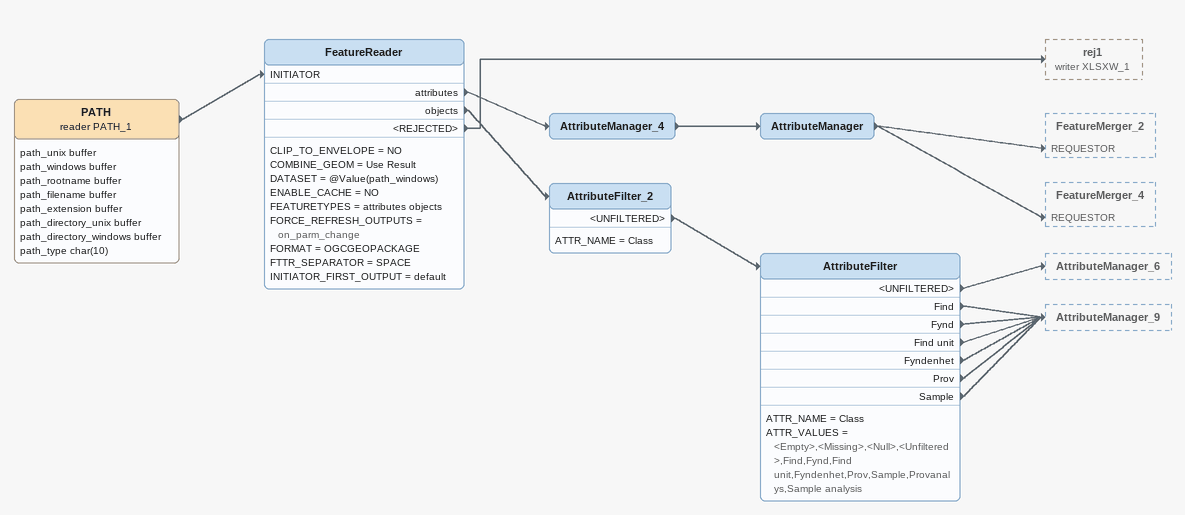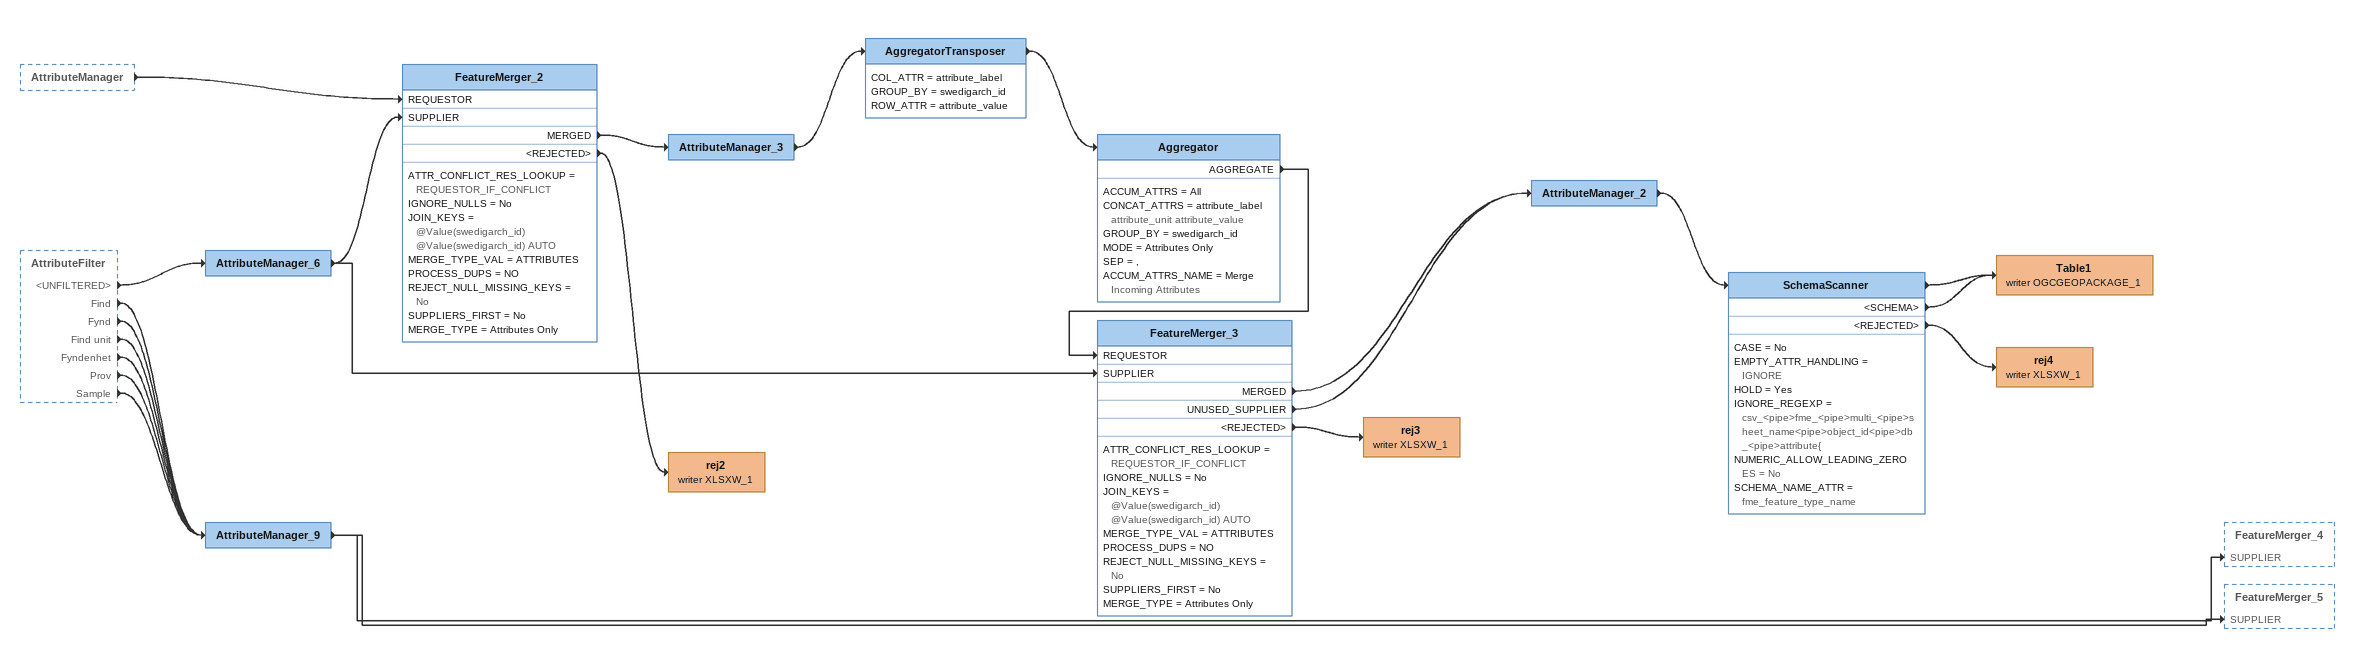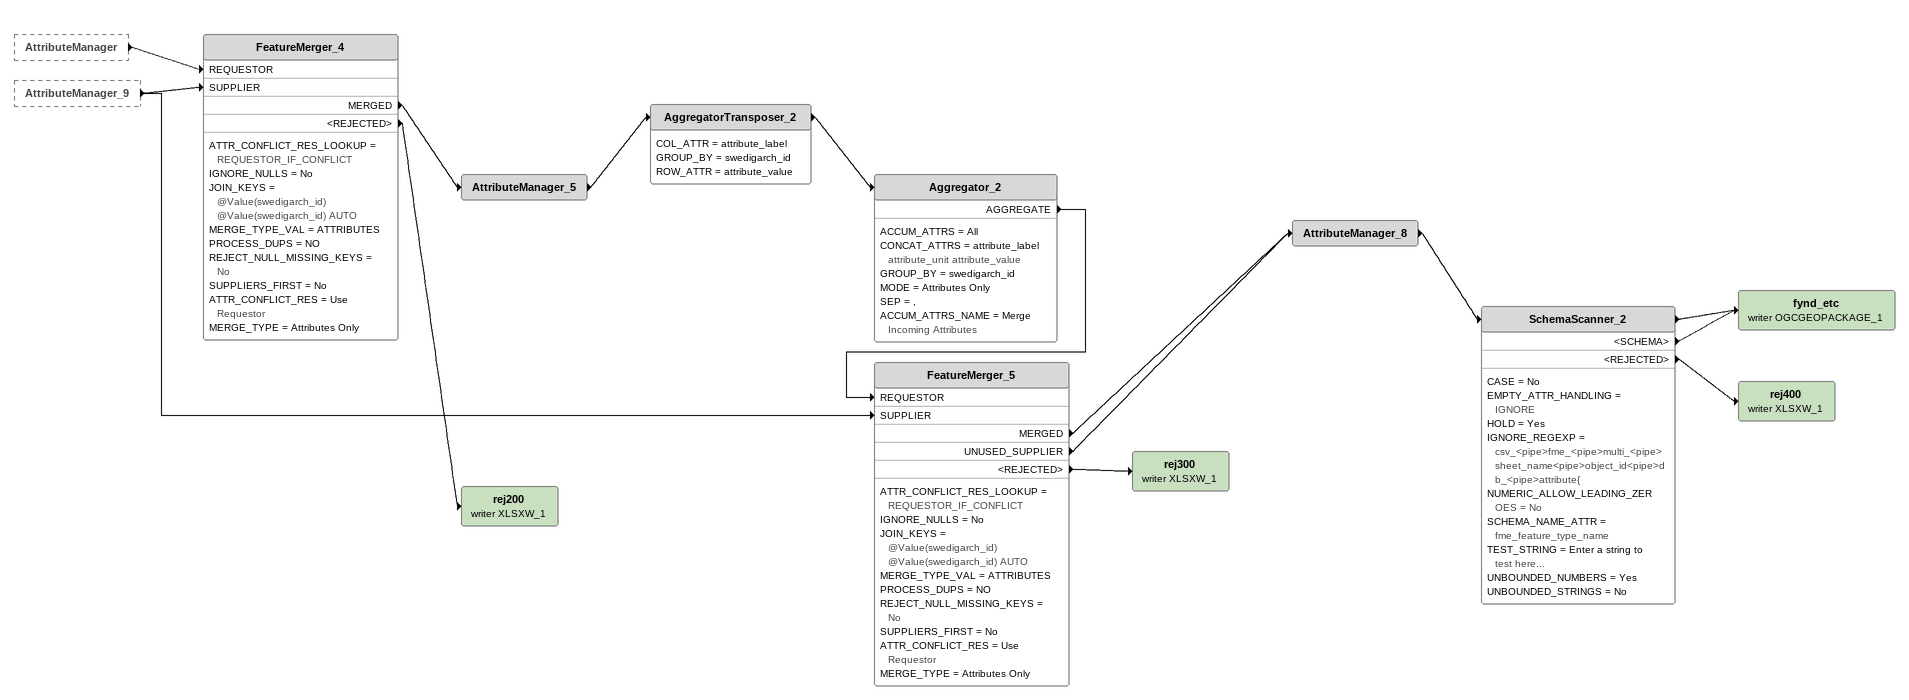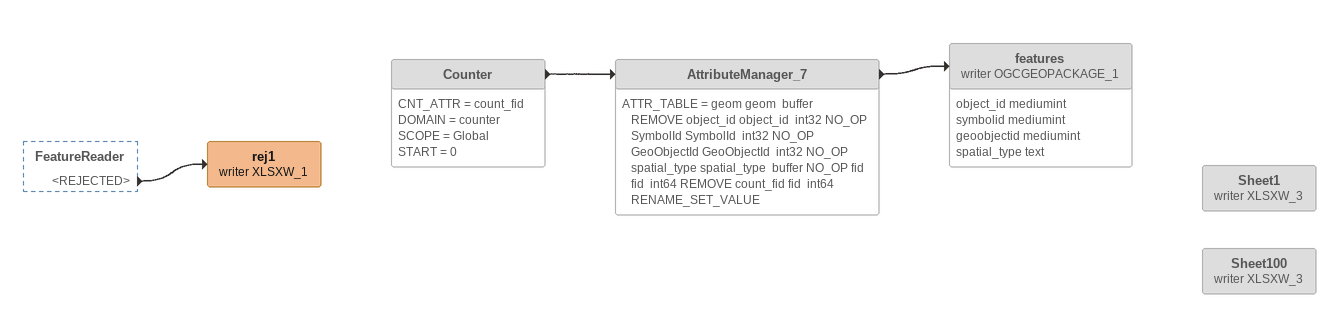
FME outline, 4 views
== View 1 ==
PATH (reader PATH_1)
    attributes: path_unix buffer, path_windows buffer, path_rootname buffer, path_filename buffer, path_extension buffer, path_directory_unix buffer, path_directory_windows buffer, path_type char(10)
    -> FeatureReader [INITIATOR]
FeatureReader
    CLIP_TO_ENVELOPE = NO
    COMBINE_GEOM = Use Result
    DATASET = @Value(path_windows)
    ENABLE_CACHE = NO
    FEATURETYPES = attributes objects
    FORCE_REFRESH_OUTPUTS = on_parm_change
    FORMAT = OGCGEOPACKAGE
    FTTR_SEPARATOR = SPACE
    INITIATOR_FIRST_OUTPUT = default
    attributes -> AttributeManager_4
    objects -> AttributeFilter_2
    <REJECTED> -> rej1 (writer XLSXW_1)
AttributeManager_4
    -> AttributeManager
AttributeManager
    -> FeatureMerger_2 [REQUESTOR]
    -> FeatureMerger_4 [REQUESTOR]
AttributeFilter_2
    ATTR_NAME = Class
    <UNFILTERED> -> AttributeFilter
AttributeFilter
    ATTR_NAME = Class
    ATTR_VALUES = <Empty>,<Missing>,<Null>,<Unfiltered>,Find,Fynd,Find unit,Fyndenhet,Prov,Sample,Provanalys,Sample analysis
    <UNFILTERED> -> AttributeManager_6
    Find -> AttributeManager_9
    Fynd -> AttributeManager_9
    Find unit -> AttributeManager_9
    Fyndenhet -> AttributeManager_9
    Prov -> AttributeManager_9
    Sample -> AttributeManager_9

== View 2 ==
AttributeManager [outside]
    -> FeatureMerger_2 [REQUESTOR]
AttributeFilter [outside]
    <UNFILTERED> -> AttributeManager_6
    Find -> AttributeManager_9
    Fynd -> AttributeManager_9
    Find unit -> AttributeManager_9
    Fyndenhet -> AttributeManager_9
    Prov -> AttributeManager_9
    Sample -> AttributeManager_9
AttributeManager_6
    -> FeatureMerger_2 [SUPPLIER]
    -> FeatureMerger_3 [SUPPLIER]
FeatureMerger_2
    ATTR_CONFLICT_RES_LOOKUP = REQUESTOR_IF_CONFLICT
    IGNORE_NULLS = No
    JOIN_KEYS = @Value(swedigarch_id) @Value(swedigarch_id) AUTO
    MERGE_TYPE_VAL = ATTRIBUTES
    PROCESS_DUPS = NO
    REJECT_NULL_MISSING_KEYS = No
    SUPPLIERS_FIRST = No
    MERGE_TYPE = Attributes Only
    MERGED -> AttributeManager_3
    <REJECTED> -> rej2 (writer XLSXW_1)
AttributeManager_3
    -> AggregatorTransposer
AggregatorTransposer
    COL_ATTR = attribute_label
    GROUP_BY = swedigarch_id
    ROW_ATTR = attribute_value
    -> Aggregator
Aggregator
    ACCUM_ATTRS = All
    CONCAT_ATTRS = attribute_label attribute_unit attribute_value
    GROUP_BY = swedigarch_id
    MODE = Attributes Only
    SEP = ,
    ACCUM_ATTRS_NAME = Merge Incoming Attributes
    AGGREGATE -> FeatureMerger_3 [REQUESTOR]
FeatureMerger_3
    ATTR_CONFLICT_RES_LOOKUP = REQUESTOR_IF_CONFLICT
    IGNORE_NULLS = No
    JOIN_KEYS = @Value(swedigarch_id) @Value(swedigarch_id) AUTO
    MERGE_TYPE_VAL = ATTRIBUTES
    PROCESS_DUPS = NO
    REJECT_NULL_MISSING_KEYS = No
    SUPPLIERS_FIRST = No
    MERGE_TYPE = Attributes Only
    MERGED -> AttributeManager_2
    UNUSED_SUPPLIER -> AttributeManager_2
    <REJECTED> -> rej3 (writer XLSXW_1)
AttributeManager_2
    -> SchemaScanner
SchemaScanner
    CASE = No
    EMPTY_ATTR_HANDLING = IGNORE
    HOLD = Yes
    IGNORE_REGEXP = csv_<pipe>fme_<pipe>multi_<pipe>sheet_name<pipe>object_id<pipe>db_<pipe>attribute{
    NUMERIC_ALLOW_LEADING_ZEROES = No
    SCHEMA_NAME_ATTR = fme_feature_type_name
    -> Table1 (writer OGCGEOPACKAGE_1)
    <SCHEMA> -> Table1 (writer OGCGEOPACKAGE_1)
    <REJECTED> -> rej4 (writer XLSXW_1)
Table1 (writer OGCGEOPACKAGE_1)
rej4 (writer XLSXW_1)
rej3 (writer XLSXW_1)
rej2 (writer XLSXW_1)
AttributeManager_9
    -> FeatureMerger_4 [SUPPLIER]
    -> FeatureMerger_5 [SUPPLIER]

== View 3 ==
AttributeManager [outside]
    -> FeatureMerger_4 [REQUESTOR]
AttributeManager_9 [outside]
    -> FeatureMerger_4 [SUPPLIER]
    -> FeatureMerger_5 [SUPPLIER]
FeatureMerger_4
    ATTR_CONFLICT_RES_LOOKUP = REQUESTOR_IF_CONFLICT
    IGNORE_NULLS = No
    JOIN_KEYS = @Value(swedigarch_id) @Value(swedigarch_id) AUTO
    MERGE_TYPE_VAL = ATTRIBUTES
    PROCESS_DUPS = NO
    REJECT_NULL_MISSING_KEYS = No
    SUPPLIERS_FIRST = No
    ATTR_CONFLICT_RES = Use Requestor
    MERGE_TYPE = Attributes Only
    MERGED -> AttributeManager_5
    <REJECTED> -> rej200 (writer XLSXW_1)
AttributeManager_5
    -> AggregatorTransposer_2
AggregatorTransposer_2
    COL_ATTR = attribute_label
    GROUP_BY = swedigarch_id
    ROW_ATTR = attribute_value
    -> Aggregator_2
Aggregator_2
    ACCUM_ATTRS = All
    CONCAT_ATTRS = attribute_label attribute_unit attribute_value
    GROUP_BY = swedigarch_id
    MODE = Attributes Only
    SEP = ,
    ACCUM_ATTRS_NAME = Merge Incoming Attributes
    AGGREGATE -> FeatureMerger_5 [REQUESTOR]
FeatureMerger_5
    ATTR_CONFLICT_RES_LOOKUP = REQUESTOR_IF_CONFLICT
    IGNORE_NULLS = No
    JOIN_KEYS = @Value(swedigarch_id) @Value(swedigarch_id) AUTO
    MERGE_TYPE_VAL = ATTRIBUTES
    PROCESS_DUPS = NO
    REJECT_NULL_MISSING_KEYS = No
    SUPPLIERS_FIRST = No
    ATTR_CONFLICT_RES = Use Requestor
    MERGE_TYPE = Attributes Only
    MERGED -> AttributeManager_8
    UNUSED_SUPPLIER -> AttributeManager_8
    <REJECTED> -> rej300 (writer XLSXW_1)
AttributeManager_8
    -> SchemaScanner_2
SchemaScanner_2
    CASE = No
    EMPTY_ATTR_HANDLING = IGNORE
    HOLD = Yes
    IGNORE_REGEXP = csv_<pipe>fme_<pipe>multi_<pipe>sheet_name<pipe>object_id<pipe>db_<pipe>attribute{
    NUMERIC_ALLOW_LEADING_ZEROES = No
    SCHEMA_NAME_ATTR = fme_feature_type_name
    TEST_STRING = Enter a string to test here...
    UNBOUNDED_NUMBERS = Yes
    UNBOUNDED_STRINGS = No
    -> fynd_etc (writer OGCGEOPACKAGE_1)
    <SCHEMA> -> fynd_etc (writer OGCGEOPACKAGE_1)
    <REJECTED> -> rej400 (writer XLSXW_1)
fynd_etc (writer OGCGEOPACKAGE_1)
rej400 (writer XLSXW_1)
rej300 (writer XLSXW_1)
rej200 (writer XLSXW_1)

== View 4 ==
FeatureReader [outside]
    <REJECTED> -> rej1 (writer XLSXW_1)
rej1 (writer XLSXW_1)
Counter [off]
    CNT_ATTR = count_fid
    DOMAIN = counter
    SCOPE = Global
    START = 0
    -> AttributeManager_7
AttributeManager_7 [off]
    ATTR_TABLE = geom geom  buffer REMOVE object_id object_id  int32 NO_OP SymbolId SymbolId  int32 NO_OP GeoObjectId GeoObjectId  int32 NO_OP spatial_type spatial_type  buffer NO_OP fid fid  int64 REMOVE count_fid fid  int64 RENAME_SET_VALUE
    -> features (writer OGCGEOPACKAGE_1)
features (writer OGCGEOPACKAGE_1) [off]
    attributes: object_id mediumint, symbolid mediumint, geoobjectid mediumint, spatial_type text
Sheet1 (writer XLSXW_3) [off]
Sheet100 (writer XLSXW_3) [off]
